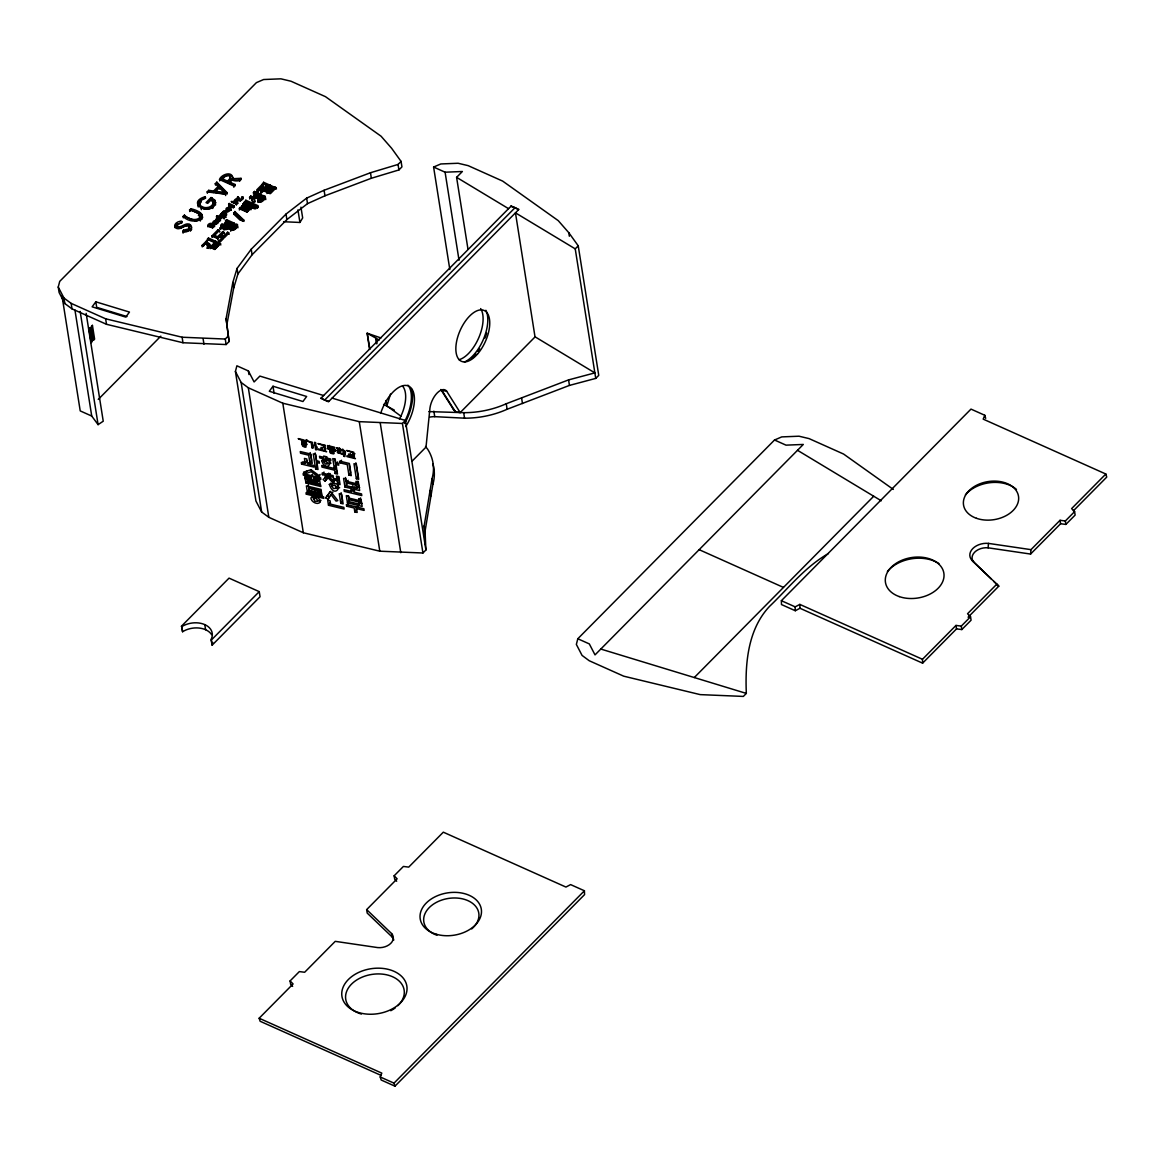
<?xml version="1.0" encoding="UTF-8"?>
<svg xmlns="http://www.w3.org/2000/svg" width="1165" height="1165" viewBox="0 0 1165 1165"><rect width="100%" height="100%" fill="white"/><g stroke="black" fill="none" stroke-linecap="round" stroke-linejoin="round"><path stroke-width="1.5" d="M174.808 227.554L176.017 224.772L182.002 222.777L181.784 221.394C178.478 220.491 172.303 224.466 175.595 227.874C180.24 231.296 184.696 223.462 189.138 226.418L188.555 228.966L183.444 230.16L182.861 231.762C186.502 233.16 194.206 228.937 190.507 224.918C185.89 221.219 181.332 228.762 176.978 226.403L177.502 224.131L181.23 222.966L181.784 221.394M223.374 217.229C226.345 212.263 224.525 221.787 223.593 216.617M226.127 217.331L221.714 214.637L221.496 213.253C226.039 211.782 227 218.51 223.607 217.054M991.284 579.005L973.809 562.244A12.917 8.941 -9 0 1 974.639 552.21A12.917 8.941 -9 0 1 988.095 547.812L988.502 543.4L1030.981 549.647L1060.034 520.304L1065.334 520.988L1074.596 511.624L1071.611 508.61L1105.833 474.024L983.187 419.123L984.789 415.279L970.984 409.104L781.38 600.689L781.497 604.562L795.302 610.737L799.962 608.261L922.607 663.162L956.523 628.882L961.824 629.566L971.086 620.202L970.532 616.766L967.547 613.737L996.818 584.175L971.858 560.219A15.058 10.427 -9 0 1 972.819 548.526A15.058 10.427 -9 0 1 988.502 543.4M988.095 547.812L1030.574 554.059L1030.981 549.647M325.472 459.068L325.676 460.321M338.287 485.674L338.039 484.101M329.68 460.685L329.229 461.69M230.35 227.626L229.796 229.01M231.952 228.588C233.597 222.5 239.247 227.626 233.714 230.16C229.024 229.622 235.752 228.573 235.985 225.85M232.17 229.971L232.578 228.864M425.05 544.477L424.176 525.794L432.04 478.742A72.419 50.124 -9 0 0 427.628 449.18L425.516 446.457M323.608 395.518L259.882 376.091L254.101 381.945L248.393 370.951L236.888 365.795L235.417 371.475L255.936 501.008L261.659 512.003L268.824 517.318L303.322 532.755L379.79 551.191L422.939 552.996L425.909 549.997L425.05 531.313L432.914 484.247A72.419 50.124 -9 0 0 432.856 464.034M230.233 204.894C225.85 207.443 234.019 208.826 234.18 205.739L229.185 203.511L228.558 204.152L230.233 204.894L230.452 206.263M233.408 208.04L233.16 206.147M226.083 318.642L232.811 282.512L237.048 268.431L251.218 249.237L286.007 214.083L306.643 198.123L324.088 190.274L370.47 172.74L398.051 164.44L401.066 161.396L391.6 148.246L381.057 136.203L325.472 96.666L290.988 81.23L280.911 78.827L263.625 79.526L256.417 82.628L59.721 281.377L58.25 287.041L59.124 292.561L64.832 303.555L72.012 308.871L106.51 324.307L182.978 342.743L226.127 344.549L229.097 341.534L226.083 318.642L229.097 341.534M226.957 324.161L233.684 288.017L237.922 273.95L252.091 254.742L286.881 219.588L307.516 203.642L324.962 195.793L371.344 178.26L398.925 169.944L401.94 166.901L401.066 161.396M227.932 209.846C231.354 207.821 231.311 210.312 227.67 210.588A6.48 4.485 -9 0 1 226.432 210.035C224.641 208.302 228.442 206.555 229.767 207.996C231.966 209.802 227.772 213.326 227.932 209.846L229.767 207.996M231.049 210.253L230.874 208.593M215.569 202.462C211.346 217.972 184.623 202.885 205.2 196.667L205.521 198.21L201.021 200.365L199.71 203.962A6.611 4.587 -9 0 0 201.428 206.322L203.686 207.326A6.611 4.587 -9 0 0 207.574 207.486C211.302 207.472 216.035 201.996 211.447 199.55L207.676 203.351L206.03 202.608L211.054 197.54L215.088 200.293L215.525 205.04M238.141 203.263L235.971 201.443M209.773 247.228L209.889 244.898L206.365 242.699L206.147 241.315L209.802 244.14L208.651 248.334L206.86 248.203C209.846 244.825 205.695 240.558 203.453 246.092L202.04 245.466L206.147 241.315M207.865 247.446L206.977 244.796M893.307 489.416L843.577 454.044L809.078 438.608L799.015 436.205L781.73 436.904L774.521 440.006L577.811 638.755L576.355 644.434L582.063 655.414L589.242 660.744L623.726 676.181L700.209 694.617L743.343 696.422L746.328 693.408C745.047 663.351 747.886 629.275 769.555 606.368C788.545 588.209 805.277 566.656 828.432 553.55M265.78 199.579L265.503 197.701A4.98 3.451 -9 0 0 263.873 196.972L259.824 198.443L257.887 202.346M401.11 416.313L386.853 405.842L390.508 394.061M226.112 210.414L227.495 209.001L229.389 209.103M237.908 227.801L237.747 226.025A4.019 2.781 -9 0 0 236.335 225.398L231.82 227.539L230.626 231.18M191.759 228.908L191.06 230.393M214.928 222.996L216.763 221.132C215.438 219.704 211.637 221.437 213.428 223.17A6.48 4.485 -9 0 0 214.666 223.724C220.069 223.054 215.627 220.636 215.146 224.364M215.831 220.753C218.175 215.714 222.966 221.292 217.52 220.797M183.08 233.131L183.444 230.16M232.17 178.726L240.995 178.332C243.063 181.405 231.311 182.06 232.17 178.726L232.665 177.473M380.212 1076.97L381.8 1073.125L259.154 1018.239L293.085 983.959L290.1 980.93L299.361 971.581L304.647 972.265L335.243 941.349L377.737 947.596A12.567 8.694 -9 0 0 390.814 943.33A12.567 8.694 -9 0 0 391.615 933.573L366.655 909.617L397.134 878.818L394.149 875.789L403.41 866.44L408.711 867.124L443.312 832.174L565.942 887.06L570.602 884.599L584.408 890.774L584.582 894.589L394.964 1086.173L381.173 1079.999L380.212 1076.97L394.003 1083.144L394.964 1086.173M216.938 220.899L217.433 217.739L215.598 219.573L216.85 220.316L219.384 219.486L217.884 220.709L218.088 223.112M200.06 203.496L201.239 201.749M189.444 210.05C210.734 214.884 194.977 225.486 184.434 215.117L183.109 216.457C194.861 228.107 215.03 214.549 190.783 208.71L189.662 211.433L190.783 208.71M283.59 221.729L299.929 222.457L302.667 217.942L300.949 207.152M302.012 442.846L301.604 440.195L298.167 438.608L302.609 439.671L303.148 443.108L302.012 442.846L303.628 440.268M305.215 442.219L303.483 440.443L306.002 440.297L306.613 444.127L303.716 441.855L305.215 442.219L306.817 439.642M305.332 442.948L306.934 440.37M301.589 464.092L301.327 462.432L305.23 463.379L304.444 458.413L306.788 458.981L307.56 463.947L313.691 465.418L313.953 467.078L301.589 464.092L303.206 461.515M312.031 447.797L311.23 442.758L307.589 441.113L312.235 442.234L313.167 448.074L312.031 447.797L313.633 445.219M308.681 455.166L300.541 453.214L300.279 451.554L310.764 454.073L312.235 463.364L309.89 462.811L308.681 455.166L310.283 452.588M305.23 463.379L306.832 460.801M315.613 449.574L314.463 442.336L315.599 442.598L316.749 449.836L315.613 449.574L317.215 446.996M309.89 462.811L311.492 460.233L310.531 454.117M311.303 469.641L303.526 472.16L305.128 473.791L306.73 471.213M321.351 449.675L320.987 447.433L322.123 447.695L322.487 449.938L326.651 451.714L318.234 449.69L318.103 448.889L321.351 449.675L322.953 447.098M306.905 476.441L305.303 479.019L317.666 482.004L317.521 481.13L305.172 478.16L306.774 475.582M305.172 478.16L304.939 476.674L311.084 478.145L310.895 476.995L303.351 475.174L303.104 473.645L320.608 477.854L320.841 479.397L313.283 477.563L313.458 478.728L319.632 480.213L320.229 484.028L307.88 481.058L308.026 481.96L320.637 485.004L320.885 486.533L305.929 482.922L307.531 480.344M327.846 448.03L327.452 445.554L334.515 447.258L334.646 448.015L328.705 446.588L328.865 447.549L334.938 449.734L327.846 448.03L329.447 445.452M310.895 476.995L312.497 474.417L311.084 478.145M315.657 468.927L313.269 453.884L315.642 454.452L316.647 460.801L319.094 461.384L319.37 463.16L316.924 462.578L318.016 469.495L315.657 468.927L317.259 466.35L315.147 452.981M308.026 481.96L309.628 479.383M307.356 491.994L306.395 485.892L321.074 489.431L321.307 490.96L309.002 487.989L321.351 491.732L321.584 493.203L309.351 490.247L309.482 491.077L321.86 494.062L322.108 495.547L315.89 494.047L316.05 495.023L323.608 496.843L323.855 498.372L306.351 494.164L306.118 492.62L313.662 494.441L313.502 493.479L307.356 491.994L308.973 489.416L308.244 484.844M306.351 494.164L307.968 491.586M305.128 473.791L311.215 471.694L318.467 477.009L320.084 474.432M317.666 482.004L319.268 479.427M326.783 475.087L328.807 473.208L327.205 475.786L322.385 474.636L324.001 472.058M313.502 493.479L315.118 490.902M313.662 494.441L315.264 491.863M316.05 495.023L317.652 492.446M325.05 481.058L329.87 475.32L325.05 481.058L323.142 479.529L327.205 475.786M328.268 477.898L332.768 482.66L334.268 481.99L328.661 476.15L330.278 473.572M336.001 464.529L338.738 465.185L338.433 463.335L335.709 462.68L335.141 459.156L332.782 458.588L334.224 467.66L336.583 468.228L336.001 464.529L337.602 461.952M334.224 467.66L335.826 465.083L334.865 459.039M343.34 453.491L342.656 449.122L345.51 452.297L344.199 451.976L344.476 453.753L343.34 453.491L344.942 450.913M334.617 470.165L321.977 467.107L321.715 465.461L336.714 469.073L337.515 474.068L335.141 473.5L334.617 470.165L336.219 467.587M343.792 456.287L343.529 454.685L337.326 452.428L344.549 454.161L344.927 456.563L343.792 456.287L345.393 453.709M339.962 462.825L339.699 461.151L349.354 463.481L351.277 475.626L348.918 475.058L347.257 464.587L339.962 462.825L341.563 460.248M335.141 473.5L336.758 470.922M348.874 456.301L348.51 454.059L349.631 454.335L349.981 456.578L351.481 456.942L351.131 454.685L352.252 454.962L352.602 457.204L355.427 458.646L347.01 456.622L346.893 455.821L348.874 456.301L350.476 453.724M332.768 482.66L334.37 480.082M336.947 479.165L336.452 476.063L338.826 476.631L340.078 484.611L337.719 484.043L337.209 480.781L333.656 479.922L333.408 478.32L336.947 479.165L338.549 476.587M325.836 497.848L330.612 491.499L337.85 500.615L336.073 501.11L331.122 494.732L332.739 492.154L327.947 499.261L325.836 497.848L330.307 491.455M351.481 456.942L353.097 454.365M337.209 480.781L338.811 478.203L339.321 481.465L337.719 484.043M353.272 456.156L352.733 452.704L346.675 450.476L353.738 452.18L354.408 456.418L353.272 456.156L354.888 453.578M327.947 499.261L329.564 496.683L327.438 495.271M328.501 505.26L327.7 500.236L330.074 500.804L330.598 504.168L343.85 507.372L344.112 509.032L328.501 505.26L330.103 502.683M348.918 475.058L350.534 472.48L349.151 463.757M357.043 488.324L356.563 485.31L358.165 482.732L358.645 485.747L357.043 488.324L347.024 485.922L346.544 482.893L348.146 480.315M355.077 486.475L353.476 489.052L353.956 492.096L361.529 493.916L361.791 495.576L344.287 491.353L344.025 489.693L351.568 491.513L351.087 488.47L344.942 486.999L346.544 484.422L345.466 477.534M340.777 503.309L339.248 493.669L341.607 494.237L343.136 503.877L340.777 503.309L342.379 500.732L341.112 492.693M356.359 478.742L353.985 463.699L356.344 464.267L358.733 479.31L356.359 478.742L357.975 476.165L355.849 462.796M351.087 488.47L352.689 485.892L353.17 488.936L351.568 491.513M344.942 486.999L343.588 478.393L345.918 478.961L346.282 481.276L356.301 483.679L357.917 481.101M347.461 502.858L346.311 495.62L348.655 496.174L348.947 498.081L358.966 500.499L358.66 498.591L361.004 499.159L362.155 506.396L347.461 502.858L349.063 500.28L348.379 495.926M358.179 506.003L356.563 508.581L357.174 512.454L354.801 511.886L354.189 508.013L346.646 506.193L348.248 503.615M358.966 500.499L360.567 497.921M359.228 502.115L360.83 499.537L361.165 501.605L359.548 504.183L349.529 501.78L349.209 499.698L359.228 502.115L359.548 504.183M354.801 511.886L356.403 509.309L355.995 506.731M177.721 225.5L177.197 227.772C181.653 230.073 187.798 221.583 191.672 227.452M95.821 301.822L92.122 306.832L125.762 317.098L129.461 312.074L95.821 301.822L96.695 307.327L126.97 316.56M273.003 386.241L269.29 391.265L302.929 401.517L306.643 396.493L273.003 386.241L274.125 393.362M217.069 223.607L216.355 224.35M260.552 199.637L259.824 201.676A1.733 1.194 -9 0 0 260.611 202.04L264.834 199.404L265.285 196.332A4.98 3.451 -9 0 0 263.654 195.589C260.916 195.356 256.518 198.414 257.96 201.341A4.98 3.451 -9 0 0 259.591 202.069L262.416 201.385L263.858 198.734A1.733 1.194 -9 0 0 263.086 198.385L262.766 198.4M219.515 221.175L218.772 221.801M265.256 188.686L265.999 186.211L267.353 186.706L262.067 192.414L260.742 191.832L261.63 190.929L258.848 189.691L258.237 191.905L256.926 191.308L262.067 186.109L261.848 184.725L263.173 185.322L262.591 187.492L265.256 188.686L265.999 186.211M315.453 495.664L315.249 497.484M263.057 191.075L263.887 188.57L261.164 187.347L260.072 188.453L260.29 189.837L263.057 191.075L263.887 188.57M207.385 193.274L207.166 191.89L208.695 190.346L213.588 191.031L218.088 186.473L215.292 183.691L216.821 182.148L226.986 192.589L227.204 193.972L217.04 183.517L216.821 182.148M219.646 180.881C221.947 176.803 229.389 172.289 232.767 177.59M222.544 178.9L225.792 175.886L229.257 175.74L230.364 178.027L227.554 181.143L227.772 182.512L222.763 180.269L222.544 178.9L227.554 181.143M208.695 190.346L208.914 191.73L213.807 192.4L218.306 187.842L218.088 186.473M215.773 191.308L219.34 187.696L224 192.342L224.161 193.783L215.991 192.691L215.773 191.308L224 192.342M207.501 202.725L211.273 198.909L211.054 197.54M227.772 182.512L230.583 179.41L230.321 177.706M229.257 181.9L235.024 184.478L235.243 185.861L229.476 183.284L229.257 181.9L230.786 180.357L239.437 180.007L241.068 178.362M207.166 191.89L225.428 194.162L226.986 192.589M233.859 187.245L233.641 185.876L235.024 184.478M216.573 217.739L217.025 215.7L218.132 217.476M207.763 225.5C209.132 220.986 218.103 224.452 212.511 227.641L207.763 225.5L207.982 226.884L210.486 224.772M211.549 227.554L209.321 226.563L209.103 225.18C209.977 222.719 215.408 224.743 212.438 226.68L212.656 228.063M217.913 216.093L216.355 216.355M228.777 205.521L229.185 203.511M218.438 216.355L217.811 216.981L221.452 218.612L222.078 217.986L218.438 216.355L218.656 217.724M220.899 213.865L221.423 215.394L221.496 213.253M223.054 213.282L222.471 213.879L222.253 212.496C223.928 210.559 223.243 215.656 222.835 211.899M237.922 196.667L237.471 198.705L237.922 196.667L241.65 200.409L235.286 199.317L239.291 199.186L239.509 200.569M209.321 226.563L210.37 225.617M214.302 222.704C216.078 218.03 212.263 226.505 214.942 222.675M227.525 210.952L228.544 208.317L228.762 209.7L227.131 210.719M241.621 197.424L243.106 197.162L241.621 197.424L241.839 198.793L243.325 198.545M226.097 215.51L226.52 213.501L223.971 211.753L228.253 211.739L224.015 210.705A2.082 1.442 -9 0 0 223.243 211.549L223.258 212.088M236.393 205.113L236.175 203.729C236.786 201.268 236.801 206.715 236.772 203.132M208.419 238.024L207.385 240.66L208.419 238.024L215.307 241.097L214.258 243.747L215.307 241.097M220.782 225.34L222.093 225.937L220.069 227.976L220.287 229.359L222.311 227.306L220.782 225.34L222.034 224.073L223.578 226.039L222.034 224.073M226.549 219.704L226.767 221.088L234.5 224.539L234.281 223.17L226.549 219.704L225.311 220.957L228.282 222.297L227.35 224.816L228.282 222.297M246.033 201.603L244.839 202.812L245.815 200.234L258.106 205.724L257.115 208.317L258.324 207.108L246.033 201.603L245.815 200.234M260.742 197.366L261.776 194.715L254.494 191.468L253.242 192.735L255.732 193.841L255.951 195.225M263.8 183.662L262.547 184.929L263.581 182.293L269.727 185.046L269.945 186.415L263.8 183.662L263.581 182.293M240.165 220.2L233.801 214.142L234.82 211.52L243.718 220.01L243.936 221.379L235.039 212.904L234.82 211.52M247.985 207.152L243.077 204.967L244.053 202.375L248.16 204.21L248.378 205.593L244.271 203.758L244.053 202.375M250.723 196.011L249.66 198.676L250.723 196.011L253.708 197.176L257.916 196.186L258.601 198.793L257.916 196.186M261.848 184.725L256.708 189.924L258.018 190.521M218.263 231.092L212.074 237.354L211.855 235.985L218.044 229.723L219.675 231.733L218.044 229.723M221 226.724L222.253 225.457M223.36 224.67L225.413 222.588L226.811 223.214L221.481 228.602L220.069 227.976M225.529 222.34L226.767 221.088M233.801 214.142L235.039 212.904M240.296 207.37L240.514 208.753L243.223 209.962L243.004 208.593L240.296 207.37L239.102 208.579L247.067 212.147L250.854 208.331L242.873 204.763L241.898 207.355L242.873 204.763M253.46 194.104L254.494 191.468M243.077 204.967L244.271 203.758M206.365 242.699L202.259 246.849L202.04 245.466M239.32 209.962L240.514 208.753M222.923 233L224.335 233.641L222.704 231.631L222.923 233L217.87 238.126L214.739 236.728L214.52 235.345L219.457 230.35M223.578 226.039L225.631 223.957L225.413 222.588M254.305 196.87L254.087 195.487L255.732 193.841M258.237 191.905L258.848 189.691M262.591 187.492L263.392 186.691M222.763 228.908L227.029 224.583L225.631 223.957M243.004 208.593L244.388 207.181L241.679 205.972M230.612 223.331L229.694 225.864L230.612 223.331L227.146 223.432M248.16 204.21L248.975 203.394L244.621 201.443M243.223 209.962L244.606 208.564L244.388 207.181M244.402 209.219L245.786 207.807L248.247 208.914L248.465 210.297L247.082 211.695L244.621 210.588L244.402 209.219L246.864 210.312L247.082 211.695M248.378 205.593L248.975 203.394M217.87 238.126L217.651 236.743L222.704 231.631M249.601 204.865L255.499 207.501L255.703 208.87L249.82 206.234L249.601 204.865L250.417 204.035L256.897 206.933M269.727 185.046L268.474 186.313L262.329 183.56M234.281 223.17L230.888 225.122L229.476 224.481M275.158 188.337L276.469 188.934L274.94 186.968L275.158 188.337L270.28 193.259L269.377 192.851L273.964 188.22L273.746 186.837L270.28 185.293L264.426 191.206L265.736 191.788L270.382 187.099L271.489 188.876L270.382 187.099M218.03 240.019L217.811 238.65L220.331 236.087L222.719 237.15L222.937 238.534L219.326 242.189L219.107 240.806L222.719 237.15M219.107 240.806L220.52 241.446L229.01 232.869L227.597 232.228L227.816 233.612L224.204 237.267L221.816 236.204L221.598 234.82L224.117 232.257M215.86 241.344L209.962 247.3L214.811 249.47L220.695 243.514L215.86 241.344L216.078 242.728L210.181 248.669M246.864 210.312L248.247 208.914M265.824 191.41L270.498 186.662L270.28 185.293M212.598 246.66L215.991 243.223L218.073 244.155L218.292 245.538L214.884 248.961L212.816 248.043L212.598 246.66L214.666 247.592L214.884 248.961M271.27 187.507L266.683 192.152L270.163 193.71L276.251 187.55M224.204 237.267L223.986 235.883L227.597 232.228M212.816 248.043L216.209 244.606L215.991 243.223M266.901 193.521L273.746 186.837M214.666 247.592L218.073 244.155M270.28 193.259L270.062 191.89L274.94 186.968M255.499 207.501L254.29 208.71L242.859 203.584M243.718 220.01L242.495 221.248L233.583 212.773M98.253 399.406L160.828 336.175M58.25 287.041L63.959 298.036L71.138 303.366L105.636 318.802L182.104 337.224L225.253 339.044L228.224 336.03M467.981 249.237L456.593 177.342L462.374 171.503L445.088 172.202L433.598 167.046L449.821 269.508M321.19 397.979L324.656 400.061L515.047 207.69L518.512 209.773M181.259 626.406L229.039 578.131L259.242 591.645L260.057 596.742L212.263 645.031L210.938 639.702A19.048 13.179 -9 0 0 204.807 624.629A19.048 13.179 -9 0 0 181.769 626.639L182.57 631.736A19.048 13.179 -9 0 1 211.637 634.663M235.417 371.475L241.14 382.469L248.32 387.785L282.804 403.221L359.286 421.657L402.42 423.463L405.405 420.463L332.112 398.11M429.71 417.114A19.324 13.383 -9 0 1 434.734 416.662L464.558 418.177A72.973 50.503 -9 0 0 507.125 409.265L569.452 385.411L595.737 378.392L575.233 248.859L578.233 245.815L568.782 232.68L558.239 220.636L502.654 181.099L468.155 165.648L458.093 163.26L440.807 163.959L433.598 167.046M212.263 645.031L211.447 639.935L259.242 591.645M440.865 389.503A12.917 6.393 -65.9 0 1 441.826 390.362L455.399 411.828L453.054 408.609L455.399 411.828L460.19 412.585L535.026 336.947L515.469 212.846L575.233 248.859M411.973 461.282L426.011 447.098L429.972 407.925A15.058 7.456 -65.9 0 1 437.254 392.911A15.058 7.456 -65.9 0 1 446.617 391.12L460.19 412.585M595.737 378.392L598.752 375.363L578.233 245.815M694.282 677.549L873.721 496.232M394.003 1083.144L584.408 890.774M922.607 663.162L922.476 659.288L955.984 625.43L961.285 626.115L970.532 616.766M968.1 617.188L998.769 586.199L996.818 584.175M1030.574 554.059L1060.587 523.74L1065.873 524.425L1075.135 515.076L1074.596 511.624M1073.387 510.809L1106.75 477.097L1105.833 474.024M200.293 221.03L200.992 218.86M212.685 208.462L213.676 206.045M226.563 227.641C223.272 231.719 232.49 228.005 229.622 225.224A4.558 3.16 -9 0 0 228.355 224.656L224.525 226.097L224.044 229.01A4.558 3.16 -9 0 0 225.311 229.578L228.034 228.937L227.918 227.423M318.467 477.009L319.661 476.048L310.88 469.612M237.005 203.54L234.864 203.525M217.433 217.739L217.651 219.107L216.573 219.413M74.939 310.007L91.729 416.051L98.093 424.643L103.234 421.206L86.152 313.356M217.855 220.564L219.486 219.923L220.564 220.724M781.38 600.689L795.171 606.863L799.831 604.402L922.476 659.288M339.656 487.756L336.321 488.004M428.837 411.609L463.685 412.672A72.973 50.503 -9 0 0 506.251 403.745L568.578 379.892L594.864 372.887L534.779 336.656M320.987 500.469L317.812 500.659M221.816 215.802L221.132 216.981A4.15 2.869 -9 0 0 221.496 217.2M258.135 197.569L253.926 198.545L250.941 197.395M258.382 197.409L254.29 198.472L254.873 201.967M214.841 222.049L213.195 223.272L213.646 224.554A6.48 4.485 -9 0 0 214.884 225.107M331.006 463.204L327.147 463.131M219.049 220.709L219.238 219.369M221.204 214.011L219.734 215.088A1.616 1.121 -9 0 0 219.792 215.802L222.53 216.908L224.03 215.292M221.423 215.394L219.952 216.472A1.616 1.121 -9 0 0 220.01 217.185M236.364 202.928L237.951 201.399L235.403 200.031A1.485 1.019 -9 0 0 234.413 200.249L233.743 203.001L232.024 202.244M230.233 209.962L231.092 209.962M314.987 493.829L317.725 494.295M211.389 224.627L214.68 226.622M183.662 231.544L188.774 230.335L189.647 228.558L188.555 227.233M336.044 486.358L337.02 486.446M441.826 390.362L446.617 391.12M326.156 456.826L327.03 456.986M304.968 461.937L308.492 462.796M328.661 476.15L333.321 477.271L333.074 475.655L322.137 473.019L322.385 474.636M346.544 482.893L356.563 485.31M356.621 486.839L359.708 487.582M353.476 489.052L359.636 490.538L358.281 481.931L355.937 481.363L356.301 483.679M351.146 490.043L354.641 490.887M358.864 502.639L362.126 503.426M313.21 492.853L316.705 493.698M356.563 508.581L364.135 510.416L363.873 508.756L346.369 504.532L346.646 506.193M228.384 208.244L227.044 208.535L227.306 209.569M510.794 206.394L515.047 207.69M324.656 400.061L328.909 401.357M600.805 649.051L746.328 693.408M305.594 444.375L306.541 444.608A2.767 1.718 31.9 0 0 306.963 444.608M235.738 202.2L237.179 203.263M380.94 337.937L367.179 333.219L369.538 349.383M211.273 198.909L214.637 200.788L215.671 202.652M266.217 187.594L267.571 188.089M270.498 186.662L273.964 188.22M262.373 186.123L265.038 187.317M270.062 191.89L269.159 191.482L269.377 192.851M260.072 188.453L262.839 189.691M254.713 192.837L261.994 196.099M260.523 195.982L257.145 194.468L255.514 196.128L254.087 195.487M233.641 185.876L219.428 179.512C221.423 174.182 232.956 170.425 232.883 178.842M249.441 197.307L252.237 198.822L252.718 201.967L254.698 201.763L254.29 198.472M774.521 440.006L786.011 445.147L803.297 444.447L595.024 654.89L589.315 643.91L577.811 638.755M233.524 201.632L231.18 201.501L236.175 203.729M243.092 206.147L251.072 209.715L250.854 208.331M229.403 204.894L233.146 206.569M222.253 212.496L225.879 214.127M226.738 214.87L224.117 213.37M230.83 224.714L229.694 222.923M191.002 210.079L200.744 214.535L202.608 217.622L201.982 214.578M209.103 225.18L212.438 226.68M227.816 233.612L229.228 234.238M221.598 234.82L223.986 235.883M214.52 235.345L217.651 236.743M211.855 235.985L217.811 238.65M208.637 239.393L215.525 242.48M216.078 242.728L220.913 244.898M207.166 239.291L214.04 242.364M383.605 404.401L394.323 410.109M699.16 549.676L783.477 587.422M91.729 416.051L80.225 410.91L62.007 295.881M381.101 1075.412L260.115 1021.254L259.154 1018.239M212.831 225.894L213.617 226.636M251.509 199.506L252.922 202.171M379.149 340.02L367.179 333.219L369.902 349.034M456.593 177.342L508.552 208.666M797.515 450.302L881.293 500.804M198.37 215.321L200.132 216.661L200.322 218.321L198.225 220.433L195.866 220.971L184.653 216.486L184.434 215.117M324.744 476.951L326.651 478.48M237.252 197.336L239.291 199.186M996.73 584.262L998.769 586.199L993.789 581.408M393.755 940.097A12.567 8.694 -9 0 0 392.168 937.01L367.193 913.069L366.655 909.617M238.141 198.035L240.631 200.54M332.637 486.067L330.773 483.125M396.683 881.25L394.702 879.24L394.149 875.789M292.633 986.391L290.653 984.381L290.1 980.93M971.858 560.219L973.809 562.244M212.481 201.487C215.758 204.516 211.04 208.666 207.792 208.87A6.611 4.587 -9 0 1 203.904 208.71L201.632 207.69A6.611 4.587 -9 0 1 199.929 205.346L199.856 204.414M230.117 226.898L229.84 226.607A4.558 3.16 -9 0 0 228.573 226.039L225.282 227L223.986 230.102M313.691 498.241L312.628 496.217A4.252 2.636 31.9 0 1 312.613 495.562M324.176 461.107L323.113 458.515M441.346 390.29L452.967 408.682M217.651 219.107L217.768 218.277M198.21 206.962C196.186 202.448 201.399 198.56 205.419 198.05L205.2 196.667M984.789 415.279L985.692 418.351M1065.334 520.988L1065.873 524.425M1060.034 520.304L1060.587 523.74M961.285 626.115L961.824 629.566M955.984 625.43L956.523 628.882M568.782 232.68L569.336 236.233M568.578 379.892L569.452 385.411M521.6 398.022L522.473 403.527M506.251 403.745L507.125 409.265M445.088 172.202L459.039 260.276M463.685 412.672L464.558 418.177M398.051 164.44L398.925 169.944M433.861 411.143L434.734 416.662M432.04 478.742L432.914 484.247M430.322 490.247L431.196 495.766M370.47 172.74L371.344 178.26M424.176 525.794L425.05 531.313M405.405 420.463L425.909 549.997M402.42 423.463L422.939 552.996M376.994 343.66L376.149 338.331L376.237 343.733M386.008 400.512L386.853 405.842M380.271 423.143L400.789 552.691M324.088 190.274L324.962 195.793M359.286 421.657L379.79 551.191M306.643 198.123L307.516 203.642M297.934 209.875L299.929 222.457M286.007 214.083L286.881 219.588M391.615 933.573L392.168 937.01M261.164 187.347L261.382 188.73M261.63 190.929L260.96 193.201L260.742 191.832M305.303 479.019L305.929 482.922M282.804 403.221L303.322 532.755M250.417 204.035L250.635 205.419M245.786 207.807L246.004 209.19M251.218 249.237L252.091 254.742M242.262 196.783L242.699 199.186M239.437 180.007L239.655 181.391M239.946 199.987L240.165 201.356M232.199 178.784L232.417 180.167M230.786 180.357L231.005 181.74M234.18 205.739L234.398 207.122M235.068 225.442L235.286 226.826M232.024 223.971L232.243 225.355M232.869 228.995L233.087 230.379M225.428 194.162L225.646 195.545M237.048 268.431L237.922 273.95M248.393 370.951L248.961 374.548M219.34 187.696L219.559 189.08M223.971 217.637L224.19 219.005M232.811 282.512L233.684 288.017M248.32 387.785L268.824 517.318M215.292 183.691L215.51 185.06M222.093 225.937L222.311 227.306M219.02 219.297L219.413 220.724M213.588 191.031L213.807 192.4M217.025 215.7L217.243 217.069M220.331 236.087L220.549 237.471M216.894 219.573L217.112 220.957M217.01 221.729L217.229 223.097M212.161 197.919L212.38 199.302M241.14 382.469L261.659 512.003M211.447 199.55L211.666 200.919M225.253 339.044L226.127 344.549M201.123 208.273L201.341 209.642M206.307 243.223L206.525 244.592M201.385 213.836L201.603 215.205M201.72 217.986L201.938 219.369M200.526 213.166L200.744 214.535M199.419 212.569L199.637 213.952M197.642 211.782L197.861 213.151M189.706 224.481L189.924 225.85M190.215 229.753L190.434 231.121M203.089 338.724L203.962 344.228M183.109 216.457L183.327 217.84M182.104 337.224L182.978 342.743M204.807 624.629L205.608 629.741M181.769 626.639L182.57 631.736M105.636 318.802L106.51 324.307M80.152 311.405L98.093 424.643M71.138 303.366L72.012 308.871M63.959 298.036L64.832 303.555M799.831 604.402L799.962 608.261M795.171 606.863L795.302 610.737M965.406 494.892A30.931 21.407 -9 0 1 1016.477 489.431M887.395 571.491A32.868 22.747 -9 0 1 938.932 563.583M380.664 413.4A29.576 14.635 -65.9 0 1 408.93 386.256A29.576 14.635 -65.9 0 1 405.74 426.565M485.892 310.283A30.931 15.305 -65.9 0 1 483.621 338.855A30.931 15.305 -65.9 0 1 464.427 362.009M411.842 389.343A32.868 16.266 -65.9 0 1 404.677 423.478M480.65 308.579A29.576 14.635 -65.9 0 1 478.946 337.355A29.576 14.635 -65.9 0 1 459.01 359.737M407.925 385.178A30.931 15.305 -65.9 0 1 404.998 420.827M486.65 333.19A32.868 16.266 -65.9 0 1 484.96 338.025M479.616 348.67A32.868 16.266 -65.9 0 1 477.781 351.437M475.859 354A32.868 16.266 -65.9 0 1 471.796 358.456M402.566 386.096A27.829 13.776 -65.9 0 1 399.406 419.123M361.398 1014.045A29.576 20.475 -9 0 1 349.806 986.027A29.576 20.475 -9 0 1 391.775 976.401A29.576 20.475 -9 0 1 397.862 1005.672M395.285 1007.856A29.576 20.475 -9 0 1 390.756 1010.725M437.006 935.247A27.829 19.266 -9 0 1 428.618 908.249A27.829 19.266 -9 0 1 468.578 900.938A27.829 19.266 -9 0 1 471.723 928.898M212.714 642.512A19.048 13.179 -9 0 1 211.753 644.798M259.518 199.579L259.606 200.307A1.733 1.194 -9 0 0 260.392 200.657L262.926 199.419L263.639 197.366A1.733 1.194 -9 0 0 262.868 197.016L259.518 199.579M223.374 215.248L222.064 216.122A4.15 2.869 -9 0 1 220.913 215.598L221.598 214.418L223.374 215.248M232.476 206.132L231.18 207.02A4.514 3.116 -9 0 1 229.956 206.467L230.641 205.288L232.476 206.132M234.209 201.428C236.83 204.924 237.529 199.04 234.209 201.428M230.073 228.558L230.408 229.796A4.019 2.781 -9 0 0 231.806 230.422L236.335 228.282L237.529 224.656A4.019 2.781 -9 0 0 236.116 224.015L232.942 225.034L230.073 228.558M302.944 444.666C304.342 448.889 306.934 443.341 302.944 444.666M331.559 485.499L333.408 488.543L336.685 488.251L334.806 485.193L331.559 485.499M323.87 461.646L325.37 464.078L328.02 463.859L326.506 461.427L323.87 461.646M338.36 450.593L340.355 451.656L338.36 450.593M313.429 498.693L315.074 501.343L317.943 501.11L316.298 498.445L313.429 498.693M330.758 451.583C332.054 455.486 334.471 450.374 330.758 451.583M225.471 227.146C227.044 230.918 229.796 223.112 225.471 227.146M301.881 444.113L302.682 446.18L304.924 447.185A2.767 1.718 31.9 0 0 306.06 446.981L305.667 444.491A2.767 1.718 31.9 0 0 304.385 443.705L301.881 444.113M329.331 484.363C335.287 502.086 346.617 478.873 329.331 484.363M320.36 501.664C318.365 505.552 311.827 502.29 311.026 498.795A4.252 2.636 31.9 0 1 311.506 497.135C314.725 495.096 320.084 497.892 320.36 501.664M321.671 460.539C326.462 475.83 337.559 455.966 321.671 460.539M337.311 450.069C339.481 456.665 344.097 448.132 337.311 450.069M329.68 451.03L329.884 452.326A2.476 1.529 31.9 0 0 330.831 453.272L333.408 453.884A2.476 1.529 31.9 0 0 334.122 453.36L333.918 452.049A2.476 1.529 31.9 0 0 332.972 451.117L330.394 450.491A2.476 1.529 31.9 0 0 329.68 451.03M90.113 327.7L88.962 328.865L91.147 342.656L92.297 341.476L90.113 327.7M92.428 325.355L91.278 326.535L93.462 340.311L94.613 339.146L92.428 325.355M511.217 205.972L320.826 398.343L328.486 401.779L518.876 209.394L511.217 205.972M339.466 448.219L336.263 448.03L341.724 450.083L339.466 448.219M324.948 445.248L317.885 443.545L323.943 445.773L324.496 449.209L325.632 449.486L324.948 445.248M335.68 450.433L327.263 448.409L335.797 451.219L335.68 450.433M326.171 456.695L323.666 456.083L323.855 457.35L319.501 456.301L319.763 457.903L330.875 460.583L330.612 458.981L326.375 457.962L326.171 456.695M899.234 596.582A29.576 20.475 -9 0 0 944.029 575.976A29.576 20.475 -9 0 0 900.691 560.802A29.576 20.475 -9 0 0 899.234 596.582M976.488 518.309A27.829 19.266 -9 0 0 1018.661 498.94A27.829 19.266 -9 0 0 977.901 484.625A27.829 19.266 -9 0 0 976.488 518.309M477.49 354.073A27.829 13.776 -65.9 0 0 484.567 310.676A27.829 13.776 -65.9 0 0 456.345 342.918A27.829 13.776 -65.9 0 0 477.49 354.073M359.344 1012.749A32.868 22.747 -9 0 0 407.007 987.527A32.868 22.747 -9 0 0 356.825 973.343A32.868 22.747 -9 0 0 359.344 1012.749M436.613 934.33A30.931 21.407 -9 0 0 481.465 910.564A30.931 21.407 -9 0 0 434.21 897.239A30.931 21.407 -9 0 0 436.613 934.33"/></g></svg>
